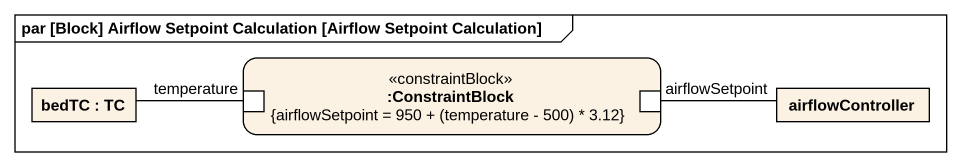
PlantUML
@startuml
mainframe par [Block] Airflow Setpoint Calculation [Airflow Setpoint Calculation]
rectangle ":ConstraintBlock\n{airflowSetpoint = 950 + (temperature - 500) * 3.12}" as ConstraintBlock <<constraintBlock>> {
  port temperature
  port airflowSetpoint
}
rectangle "bedTC : TC" as bedTC
rectangle airflowController
bedTC -right- temperature
airflowSetpoint -right- airflowController
@enduml
